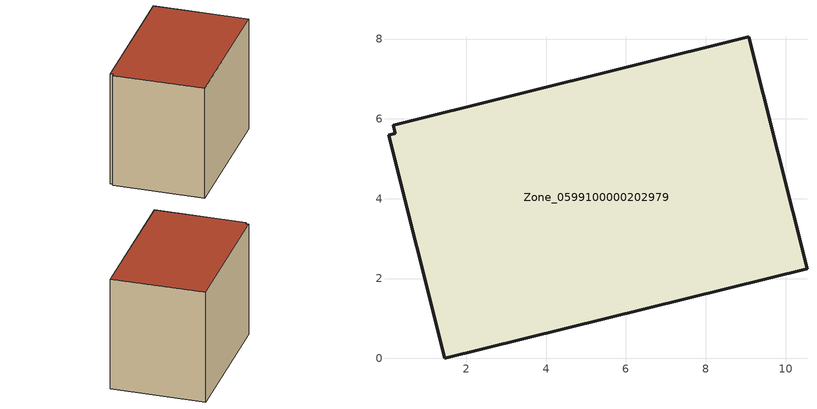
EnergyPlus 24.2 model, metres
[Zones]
Zone_0599100000202979
 floor ground (C_G): 10.54,2.24 1.46,0 0.05,5.6 0.22,5.65 0.17,5.84 9.08,8.06 z0
 wall outside (C_F): 10.54,2.24 9.08,8.06 0.17,5.84 0.22,5.65 0.05,5.6 1.46,0 10.54,2.24 z0:7.47
 roof outside (C_R): 1.46,0 10.54,2.24 9.08,8.06 0.17,5.84 0.22,5.65 0.05,5.6 z7.47
[BUILDING]
Pand.0599100000202979: North Axis=0; Terrain=City; Loads Convergence Tolerance Value=0.04; Temperature Convergence Tolerance Value=0.4; Solar Distribution=FullExterior; Maximum Number of Warmup Days=25; Minimum Number of Warmup Days=1
[Site:Location]
Rotterdam.The.Hague.AP_ZH_NLD Design_Conditions: Latitude=51.96; Longitude=4.45; Time Zone=1; Elevation=-4.5
[SITE:GROUNDTEMPERATURE:BUILDINGSURFACE]
18, 18, 18, 18, 18, 18, 18, 18, 18, 18, 18, 18
[MATERIAL] Thermal Absorptance=0.9; Solar Absorptance=0.7; Visible Absorptance=0.7
Name | Roughness | Thickness | Conductivity | Density | Specific Heat
G.TI.1965-1974 | MediumSmooth | 0.15 | 0.882353 | 540 | 1210
F.TI.1965-1974 | Rough | 0.3 | 0.697674 | 1920 | 840
R.TI.1965-1974 | MediumRough | 0.2 | 0.232558 | 1500 | 1000
[CONSTRUCTION]
C_G: G.TI.1965-1974
C_F: F.TI.1965-1974
C_R: R.TI.1965-1974
[ZONE]
Zone_0599100000202979: Type=1; Multiplier=1; Ceiling Height=Autocalculate; Volume=Autocalculate; Floor Area=autocalculate; Part of Total Floor Area=Yes
[ZONEINFILTRATION:DESIGNFLOWRATE]
Infil_Zone_0599100000202979: Zone or ZoneList or Space or SpaceList=Zone_0599100000202979; Schedule=AlwaysOn; Design Flow Rate Calculation Method=Flow/Area; Flow Rate per Floor Area=0.003; Constant Term Coefficient=1; Temperature Term Coefficient=0; Velocity Term Coefficient=0; Velocity Squared Term Coefficient=0
[HVACTEMPLATE:ZONE:IDEALLOADSAIRSYSTEM]
Zone_0599100000202979: Maximum Heating Supply Air Temperature=50; Minimum Cooling Supply Air Temperature=13; Maximum Heating Supply Air Humidity Ratio=0.0156; Minimum Cooling Supply Air Humidity Ratio=0.0077; Heating Limit=NoLimit; Cooling Limit=NoLimit; Dehumidification Control Type=ConstantSensibleHeatRatio; Cooling Sensible Heat Ratio=0.7; Dehumidification Setpoint=60; Humidification Control Type=None; Humidification Setpoint=30; Outdoor Air Method=None; Outdoor Air Flow Rate per Person=0.00944; Outdoor Air Flow Rate per Zone Floor Area=0; Outdoor Air Flow Rate per Zone=0; Demand Controlled Ventilation Type=None; Outdoor Air Economizer Type=NoEconomizer; Heat Recovery Type=None; Sensible Heat Recovery Effectiveness=0.7; Latent Heat Recovery Effectiveness=0.65
[ZONECONTROL:THERMOSTAT]
ThermostatControl_Zone_0599100000202979: Zone or ZoneList=Zone_0599100000202979; Control Type Schedule=DualSetpointControlType; Control 1=Thermostat_Zone_0599100000202979; Temperature Difference Between Cutout And Setpoint=0
[THERMOSTATSETPOINT:DUALSETPOINT]
Thermostat_Zone_0599100000202979: Heating Setpoint Temperature Schedule=HeatingSetpoint_Zone_0599100000202979; Cooling Setpoint Temperature Schedule=CoolingSetpoint_Zone_0599100000202979
[SCHEDULE:COMPACT]
HeatingSetpoint_Zone_0599100000202979: Through: 12/31, For: AllDays, Until: 24:00, 21
CoolingSetpoint_Zone_0599100000202979: Through: 12/31, For: AllDays, Until: 24:00, 24
DualSetpointControlType: Through: 12/31, For: AllDays, Until: 24:00, 4
AlwaysOn: Through: 12/31, For: AllDays, Until: 24:00, 1
